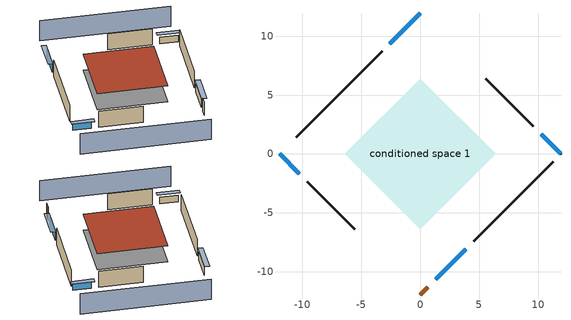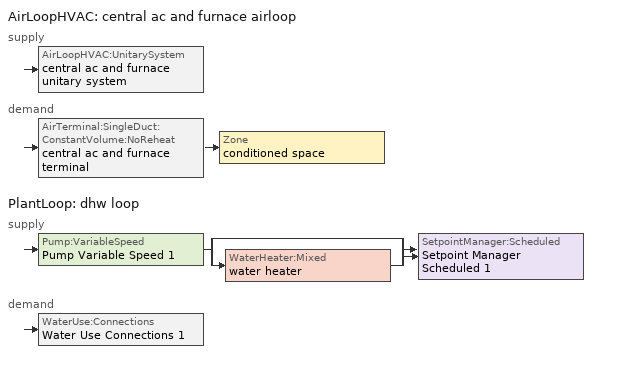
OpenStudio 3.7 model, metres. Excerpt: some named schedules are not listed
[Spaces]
conditioned space 1
 floor outside (Floor1 construction): -6.4,0 0,6.4 6.4,0 0,-6.4 z0.61
 wall outside (Wall1 construction): -3.23,8.72 -10.53,1.42 z0.61:3.05
 wall outside (Wall2 construction): 9.61,2.34 5.56,6.39 z0.61:3.05
 wall outside (Wall3 construction): 4.54,-7.41 11.29,-0.66 z0.61:3.05
 wall outside (Wall4 construction): -9.61,-2.34 -5.56,-6.39 z0.61:3.05
 wall outside (AdiabaticWallConstruction): 0,11.95 -2.58,9.37 / 1.3,-10.65 3.88,-8.07 z0.61:1.83; 11.95,0 10.27,1.68 / -11.95,0 -10.27,-1.68 z0.61:1.65
 wall outside (AdiabaticWallConstruction 1): 0,-11.95 0.65,-11.3 z0.61:2.64
 window (WindowConstruction): 0,11.95 -2.58,9.37 z0.61:1.83
 window (WindowConstruction 1): 11.95,0 10.27,1.68 z0.61:1.65
 window (WindowConstruction 2): 1.3,-10.65 3.88,-8.07 z0.61:1.83
 window (WindowConstruction 3): -11.95,0 -10.27,-1.68 z0.61:1.65
 door (Door): 0,-11.95 0.65,-11.3 z0.61:2.64
 roof outside (Roof1 construction): 0,6.4 -6.4,0 0,-6.4 6.4,0 z3.05
shading: -15.18,-3.23 -3.23,-15.18 / 15.18,3.23 3.23,15.18 z0:3.05; -2.79,9.16 0.22,12.16 -0.22,12.6 -3.22,9.59 z2.13; 10.05,1.9 12.16,-0.22 12.6,0.22 10.48,2.33 z1.95; 4.09,-7.86 1.09,-10.86 1.52,-11.29 4.53,-8.29 z2.13; -10.05,-1.9 -12.16,0.22 -12.6,-0.22 -10.48,-2.33 z1.95
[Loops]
AirLoopHVAC 'central ac and furnace airloop'
 supply: AirLoopHVAC:UnitarySystem 'central ac and furnace unitary system'
 demand: AirTerminal:SingleDuct:ConstantVolume:NoReheat 'central ac and furnace terminal' > Zone 'conditioned space'
PlantLoop 'dhw loop'
 supply: Pump:VariableSpeed 'Pump Variable Speed 1' > split
  | bypass
  | WaterHeater:Mixed 'water heater'
  join > SetpointManager:Scheduled 'Setpoint Manager Scheduled 1'
 demand: WaterUse:Connections 'Water Use Connections 1'
[Site]
Ely Arpt Yelland Fld_NV_USA: Latitude {deg}=39.3; Longitude {deg}=-114.85; Time Zone {hr}=-8; Elevation {m}=1909; Terrain=Suburbs
[Site:GroundTemperature:Shallow]
3.70292, 1.70496, 1.54496, 2.49309, 6.29932, 10.0878, 13.3722, 15.4528, 15.6296, 13.9374, 10.7367, 7.06443
[Site:WaterMainsTemperature]
Calculation Method=Schedule; Temperature Schedule=mains temperature schedule
[Building]
Building 1
[Material] Roughness=Rough
Name | Thickness {m} | Conductivity {W/m-K} | Density {kg/m3} | Specific Heat {J/kg-K} | Thermal Absorptance | Solar Absorptance | Visible Absorptance
slate or tile shingles | 0.01905 | 0.840978 | 1899.972 | 799.717 | 0.9 | 0.75 | 0.75
roof rigid ins | 0.103632 | 0.029427 | 32.04 | 1214.23 | 0.9 | 0.7 | 0.7
osb sheathing 0.75 in. | 0.01905 | 0.115458 | 512.64 | 1214.23 | 0.9 | 0.7 | 0.7
roof stud and cavity | 0.2032 | 0.0470591 | 78.34581 | 1123.46 | 0.9 | 0.7 | 0.7
gypsum board | 0.0127 | 0.160291 | 801 | 837.4 | 0.9 | 0.6 | 0.6
stucco | 0.0254 | 0.649125 | 1281.6 | 879.27 | 0.9 | 0.5 | 0.5
osb sheathing 0.5 in. | 0.0127 | 0.115458 | 512.64 | 1214.23 | 0.9 | 0.7 | 0.7
wall stud and cavity | 0.1397 | 0.556315 | 139.0536 | 1170.24 | 0.9 | 0.7 | 0.7
floor stud and cavity | 0.1397 | 0.501511 | 92.3553 | 1139.71 | 0.9 | 0.7 | 0.7
floor covering | 0.0127 | 0.0433444 | 54.468 | 1339.84 | 0.9 | 0.6 | 0.6
wood siding; wood siding 1 | 0.0254 | 0.102417 | 544.68 | 1172.36
wall rigid ins | 0.512978 | 0.029427 | 32.04 | 1214.23 | 0.9 | 0.7 | 0.7
wall stud and cavity 1 | 0.0889 | 0.380278 | 52.3479 | 1209.89 | 0.9 | 0.7 | 0.7
door material | 0.04445 | 0.0612267 | 512.64 | 1214.23 | 0.9 | 0.7 | 0.7
wall stud and cavity 2 | 0.0889 | 0.391764 | 83.0341 | 1211.67 | 0.9 | 0.7 | 0.7
furniture material conditioned space 1 | 0.1524 | 0.115458 | 640.8 | 1214.23 | 0.9 | 0.6 | 0.6
[Construction]
Roof1 construction: slate or tile shingles, roof rigid ins, osb sheathing 0.75 in., roof stud and cavity, gypsum board
Wall1 construction; Wall2 construction; Wall3 construction; Wall4 construction: stucco, osb sheathing 0.5 in., wall stud and cavity, gypsum board
Floor1 construction: floor stud and cavity, osb sheathing 0.75 in., floor covering
WindowConstruction; WindowConstruction 1; WindowConstruction 2; WindowConstruction 3: WindowMaterial
AdiabaticWallConstruction: wood siding, wall rigid ins, wall stud and cavity 1, gypsum board
Door: door material
AdiabaticWallConstruction 1: wood siding 1, wall rigid ins, wall stud and cavity 1, gypsum board
PartitionWallConstruction: gypsum board, wall stud and cavity 2, gypsum board
furniture construction conditioned space 1: furniture material conditioned space 1
[WindowMaterial:SimpleGlazingSystem]
WindowMaterial: U-Factor {W/m2-K}=6.58648; Solar Heat Gain Coefficient=0.76
[ThermalZone]
conditioned space: Multiplier=1; Volume {m3}=199.577; Thermostat=conditioned space temperature setpoint; Use Ideal Air Loads=No
[Sizing:Zone]
conditioned space: Zone Cooling Design Supply Air Temperature Input Method=SupplyAirTemperature; Zone Cooling Design Supply Air Temperature {C}=14; Zone Cooling Design Supply Air Temperature Difference {deltaC}=11.11; Zone Heating Design Supply Air Temperature Input Method=SupplyAirTemperature; Zone Heating Design Supply Air Temperature {C}=40; Zone Heating Design Supply Air Temperature Difference {deltaC}=11.11; Zone Cooling Design Supply Air Humidity Ratio {kg-H2O/kg-air}=0.0085; Zone Heating Design Supply Air Humidity Ratio {kg-H2O/kg-air}=0.008; Cooling Design Air Flow Method=DesignDay; Heating Design Air Flow Method=DesignDay; Account for Dedicated Outdoor Air System=No; Dedicated Outdoor Air System Control Strategy=NeutralSupplyAir; Dedicated Outdoor Air Low Setpoint Temperature for Design {C}=autosize; Dedicated Outdoor Air High Setpoint Temperature for Design {C}=autosize; Zone Load Sizing Method=Sensible Load Only No Latent Load; Zone Latent Cooling Design Supply Air Humidity Ratio Input Method=HumidityRatioDifference; Zone Cooling Design Supply Air Humidity Ratio Difference {kgWater/kgDryAir}=0.005; Zone Latent Heating Design Supply Air Humidity Ratio Input Method=HumidityRatioDifference; Zone Humidification Design Supply Air Humidity Ratio Difference {kgWater/kgDryAir}=0.005
[Zone equipment]
conditioned space: central ac and furnace terminal
[Space]
conditioned space 1: Thermal Zone=conditioned space; Building Unit=Building Unit 1; Volume {m3}=199.577
[ThermostatSetpoint:DualSetpoint]
conditioned space temperature setpoint: Heating Setpoint Temperature Schedule=heating setpoint; Cooling Setpoint Temperature Schedule=cooling setpoint
[SurfaceProperty:IncidentSolarMultiplier] Incident Solar Multiplier=1; Incident Solar Multiplier Schedule=trans schedule winter=0.85 summer=0.7
Window1; Window2; Window3; Window4
[InternalMass:Definition] Design Level Calculation Method=SurfaceArea
Name | Construction | Surface Area {m2}
partition wall mass | PartitionWallConstruction | 81.8476
furniture mass conditioned space 1 | furniture construction conditioned space 1 | 32.739
[InternalMass] Space or SpaceType=conditioned space 1; Multiplier=1
Name | Internal Mass Definition
partition wall mass | partition wall mass
furniture mass conditioned space 1 | furniture mass conditioned space 1
[External:File]
External File 1: File=in.schedules.csv
[People:Definition]
occupants: Number of People Calculation Method=People; Number of People {people}=3; Fraction Radiant=0.314171; Sensible Heat Fraction=0.56303; Carbon Dioxide Generation Rate {m3/s-W}=0; Enable ASHRAE 55 Comfort Warnings=No; Mean Radiant Temperature Calculation Type=ZoneAveraged
[People]
occupants: People Definition=occupants; Space or SpaceType=conditioned space 1; Number of People Schedule=occupants; Activity Level Schedule=occupants activity schedule; Multiplier=1
[Coil:Cooling:DX:SingleSpeed]
central ac and furnace clg coil: Availability Schedule=Always On Discrete; Rated Total Cooling Capacity {W}=5355.62; Rated Sensible Heat Ratio=0.730032; Rated COP {W/W}=3.7702; Rated Air Flow Rate {m3/s}=0.27559; Rated Evaporator Fan Power Per Volume Flow Rate 2017 {W/(m3/s)}=773.3; Rated Evaporator Fan Power Per Volume Flow Rate 2023 {W/(m3/s)}=934.4; Total Cooling Capacity Function of Temperature Curve=Cool-CAP-fT1; Total Cooling Capacity Function of Flow Fraction Curve=Cool-CAP-fFF1; Energy Input Ratio Function of Temperature Curve=Cool-EIR-fT1; Energy Input Ratio Function of Flow Fraction Curve=Cool-EIR-fFF1; Part Load Fraction Correlation Curve=Cool-PLF-fPLR1; Minimum Outdoor Dry-Bulb Temperature for Compressor Operation {C}=-25; Nominal Time for Condensate Removal to Begin {s}=1000; Ratio of Initial Moisture Evaporation Rate and Steady State Latent Capacity=1.5; Maximum Cycling Rate {cycles/hr}=3; Latent Capacity Time Constant {s}=45; Condenser Type=AirCooled; Evaporative Condenser Effectiveness=0.9; Evaporative Condenser Air Flow Rate {m3/s}=autosize; Evaporative Condenser Pump Rated Power Consumption {W}=autosize; Crankcase Heater Capacity {W}=50; Maximum Outdoor Dry-Bulb Temperature for Crankcase Heater Operation {C}=10; Basin Heater Capacity {W/K}=0; Basin Heater Setpoint Temperature {C}=2
[Coil:Heating:Electric]
central ac and furnace htg coil: Availability Schedule=Always On Discrete; Efficiency=1; Nominal Capacity {W}=13531.1
[Fan:SystemModel]
central ac and furnace supply fan: Availability Schedule=Always On Discrete; Design Maximum Air Flow Rate {m3/s}=0.500264; Speed Control Method=Discrete; Electric Power Minimum Flow Rate Fraction=0.2; Design Pressure Rise {Pa}=595.935; Motor Efficiency=1; Motor In Air Stream Fraction=1; Design Electric Power Consumption {W}=autosize; Design Power Sizing Method=TotalEfficiencyAndPressure; Electric Power Per Unit Flow Rate {W/(m3/s)}=840; Electric Power Per Unit Flow Rate Per Unit Pressure {W-s/m3-Pa}=1.66667; Fan Total Efficiency=0.75; Motor Loss Radiative Fraction=0; Speed Flow Fraction 1=0.69717; Speed Electric Power Fraction 1=0.33886; Speed Flow Fraction 2=1; Speed Electric Power Fraction 2=1
[EnergyManagementSystem:Sensor]
Name | Output Variable or Output Meter Index Key | Output Variable or Output Meter
central_ac_and_furnace_supply_fan_s; central_ac_and_furnace_supply_fan_s_1 | central ac and furnace supply fan | Fan Electricity Energy
central_ac_and_furnace_clg_coil_s | central ac and furnace clg coil | Cooling Coil Total Cooling Energy
central_ac_and_furnace_htg_coil_s | central ac and furnace htg coil | Heating Coil Heating Energy
water_heater_energy | water heater | Water Heater NaturalGas Rate
water_heater_on_cycle_parasitic | water heater | Water Heater On Cycle Parasitic Electricity Rate
water_heater_off_cycle_parasitic | water heater | Water Heater Off Cycle Parasitic Electricity Rate
cool_season | cooling season schedule | Schedule Value
out_pb_s |  | Site Outdoor Air Barometric Pressure
out_wt_s |  | Site Outdoor Air Humidity Ratio
win_s | conditioned space | Zone Air Humidity Ratio
site_vw_s |  | Site Wind Speed
tin_s | conditioned space | Zone Mean Air Temperature
tout_s | conditioned space | Zone Outdoor Air Drybulb Temperature
central_ac_and_furnace_airloop_Fan_RTF_s | central ac and furnace supply fan | Fan Runtime Fraction Speed 1
central_ac_and_furnace_airloop_Fan_RTF_s_1 | central ac and furnace supply fan | Fan Runtime Fraction Speed 2
natural_vent_s | natural vent schedule | Schedule Value
htg_sp_s | heating setpoint | Schedule Value
clg_sp_s | cooling setpoint | Schedule Value
mech_vent_range_fan_0_sch_s | mech vent range fan 0 schedule | Schedule Value
mech_vent_bath_fan_0_sch_s | mech vent bath fan 0 schedule | Schedule Value
clothes_dryer_exhaust_0_sch_s | clothes_dryer | Schedule Value
zone_htg_unmet_s | conditioned space | Zone Heating Setpoint Not Met Time
zone_clg_unmet_s | conditioned space | Zone Cooling Setpoint Not Met Time
htg_load_cond |  | Heating:EnergyTransfer:Zone:CONDITIONED SPACE
clg_load_cond |  | Cooling:EnergyTransfer:Zone:CONDITIONED SPACE
[EnergyManagementSystem:Program]
central_ac_and_furnace_supply_fan_disaggregate_program: Set central_ac_and_furnace_supply_fan_clg = 0; If central_ac_and_furnace_clg_coil_s > 0; Set central_ac_and_furnace_supply_fan_clg = central_ac_and_furnace_supply_fan_s; EndIf
central_ac_and_furnace_supply_fan_disaggregate_program_1: Set central_ac_and_furnace_supply_fan_primary_htg = 0; If central_ac_and_furnace_htg_coil_s > 0; Set central_ac_and_furnace_supply_fan_primary_htg = central_ac_and_furnace_supply_fan_s_1; EndIf
water_heater_EC_adj: Set dhw_e_cons = water_heater_energy + water_heater_on_cycle_parasitic + water_heater_off_cycle_parasitic; Set water_heater_ec_adj_act = 0.0 * dhw_e_cons / 1
natural_vent_program: Set Tin = tin_s; Set Tout = tout_s; Set Wout = out_wt_s; Set Pbar = out_pb_s; Set Phiout = (@RhFnTdbWPb Tout Wout Pbar); Set MaxHR = 0.0115; Set MaxRH = 0.7; Set Tnvsp = (htg_sp_s + clg_sp_s) / 2; Set NVavail = natural_vent_s; Set ClgSsnAvail = cool_season; Set natural_vent_flow_act = 0; Set whole_house_fan_flow_act = 0; Set whole_house_fan_act = 0; If ((Wout < MaxHR) && (Phiout < MaxRH) && (Tin > Tout) && (Tin > Tnvsp) && (ClgSsnAvail > 0)); Set WHF_Flow = 0; Set Adj = (Tin-Tnvsp)/(Tin-Tout); Set Adj = (@Min Adj 1); Set Adj = (@Max Adj 0); If (WHF_Flow > 0); Set whole_house_fan_flow_act = WHF_Flow*Adj; Set WHF_W = 0; Set whole_house_fan_act = WHF_W*Adj; ElseIf (NVavail > 0); Set NVArea = 5549.767481088001; Set Cs = 8.968567957270247e-05; Set Cw = 6.158219665777789e-05; Set Tdiff = Tin-Tout; Set dT = (@Abs Tdiff); Set Vwind = site_vw_s; Set SGNV = NVArea*Adj*((((Cs*dT)+(Cw*(Vwind^2)))^0.5)/1000); Set MaxNV = 1.1087618598912004; Set natural_vent_flow_act = (@Min SGNV MaxNV); EndIf; EndIf
infil_program: Set p_m = 0.14; Set p_s = 0.22; Set s_m = 270; Set s_s = 370; Set z_m = 9.99744; Set z_s = 2.4384; Set f_t = (((s_m/z_m)^p_m)*((z_s/s_s)^p_s)); Set Tdiff = tin_s-tout_s; Set dT = @Abs Tdiff; Set c = 0.0479; Set Cs = 0.0497; Set Cw = 0.1426; Set n = 0.65; Set sft = (f_t*0.5); Set temp1 = ((c*Cw)*((sft*site_vw_s)^(2*n)))^2; Set Qinf = (((c*Cs*(dT^n))^2)+temp1)^0.5; Set Qinf = (@Max Qinf 0); Set mech_vent_house_fan_sensible_load_equip_act = 0.0; Set mech_vent_house_fan_latent_load_equip_act = 0.0; Set OASupInPb = out_pb_s; Set OASupInTemp = tout_s; Set OASupInW = out_wt_s; Set OASupRho = (@RhoAirFnPbTdbW OASupInPb OASupInTemp OASupInW); Set OASupCp = (@CpAirFnW OASupInW); Set OASupInEnth = (@HFnTdbW OASupInTemp OASupInW); Set ZoneTemp = tin_s; Set ZoneW = win_s; Set ZoneCp = (@CpAirFnW ZoneW); Set ZoneAirEnth = (@HFnTdbW ZoneTemp ZoneW); Set mech_vent_house_fan_cfis_act = 0.0; Set QWHV_cfis_sup = 0.0; Set QWHV_cfis_suppl_sup = 0.0; Set QWHV_cfis_suppl_exh = 0.0; Set Qrange = 0; Set Qrange = Qrange + 0.04719 * mech_vent_range_fan_0_sch_s; Set Qbath = 0; Set Qbath = Qbath + 0.04719 * mech_vent_bath_fan_0_sch_s; Set Qdryer = 0; Set Qdryer = Qdryer + 0.08162 * clothes_dryer_exhaust_0_sch_s; Set QWHV_sup = 0.0; Set QWHV_exh = 0.0; Set Qexhaust = Qrange + Qbath + Qdryer + QWHV_exh + QWHV_cfis_suppl_exh; Set Qsupply = QWHV_sup + QWHV_cfis_sup + QWHV_cfis_suppl_sup; Set Qfan = (@Max Qexhaust Qsupply); If Qfan > 0; Set Qavg = ((Qexhaust + Qsupply) / 2.0); If ((@Abs (Qexhaust - Qavg)) / Qavg) <= 0.1; Set phi = 1; Else; Set phi = (Qinf / (Qinf + Qfan)); EndIf; Set Qinf_adj = phi * Qinf; Else; Set Qinf_adj = Qinf; EndIf; Set infil_flow_act = Qinf_adj; Set Qload = Qfan; Set Effectiveness_Sens = 0.0; Set Effectiveness_Lat = 0.0; Set Fan_MFR = Qload * OASupRho; Set ZoneInEnth = OASupInEnth; Set ZoneInTemp = OASupInTemp; Set FanTotalToCond = Fan_MFR * (ZoneInEnth - ZoneAirEnth); Set FanSensToCond = Fan_MFR * ZoneCp * (ZoneInTemp - ZoneTemp); Set FanLatToCond = FanTotalToCond - FanSensToCond; Set mech_vent_house_fan_sensible_load_equip_act = mech_vent_house_fan_sensible_load_equip_act + FanSensToCond; Set mech_vent_house_fan_latent_load_equip_act = mech_vent_house_fan_latent_load_equip_act + FanLatToCond
unmet_hours_program: Set htg_unmet_hours = 0; Set clg_unmet_hours = 0; If ((DayOfYear >= 1) && (DayOfYear <= 365)); If zone_htg_unmet_s > htg_unmet_hours; Set htg_unmet_hours = zone_htg_unmet_s; EndIf; EndIf; If ((DayOfYear >= 1) && (DayOfYear <= 365)); If zone_clg_unmet_s > clg_unmet_hours; Set clg_unmet_hours = zone_clg_unmet_s; EndIf; EndIf
total_loads_program: Set loads_htg_tot = 0; Set loads_clg_tot = 0; If htg_load_cond > 0; Set loads_htg_tot = loads_htg_tot + (htg_load_cond - clg_load_cond) * 1.0; EndIf; If clg_load_cond > 0; Set loads_clg_tot = loads_clg_tot + (clg_load_cond - htg_load_cond) * 1.0; EndIf
[EnergyManagementSystem:ProgramCallingManager]
central ac and furnace supply fan disaggregate program calling manager: EndOfSystemTimestepBeforeHVACReporting; central_ac_and_furnace_supply_fan_disaggregate_program
central ac and furnace supply fan disaggregate program calling manager 1: EndOfSystemTimestepBeforeHVACReporting; central_ac_and_furnace_supply_fan_disaggregate_program_1
water heater EC_adj ProgramManager: EndOfSystemTimestepBeforeHVACReporting; water_heater_EC_adj
natural_vent_program calling manager: BeginZoneTimestepAfterInitHeatBalance; natural_vent_program
infil_program calling manager: BeginZoneTimestepAfterInitHeatBalance; infil_program
unmet_hours_program calling manager: EndOfZoneTimestepBeforeZoneReporting; unmet_hours_program
total_loads_program calling manager: EndOfZoneTimestepAfterZoneReporting; total_loads_program
[EnergyManagementSystem:OutputVariable]
Name | EMS Variable | Type of Data in Variable | Update Frequency | EMS Program or Subroutine | Units
central ac and furnace supply fan disaggregate clg | central_ac_and_furnace_supply_fan_clg | Summed | SystemTimestep | central_ac_and_furnace_supply_fan_disaggregate_program | J
central ac and furnace supply fan disaggregate htg primary | central_ac_and_furnace_supply_fan_primary_htg | Summed | SystemTimestep | central_ac_and_furnace_supply_fan_disaggregate_program_1 | J
natural_vent_flow_act_timeseries_outvar | natural_vent_flow_act | Averaged | ZoneTimestep | natural_vent_program | m^/s
whole_house_fan_flow_act_timeseries_outvar | whole_house_fan_flow_act | Averaged | ZoneTimestep | natural_vent_program | m^/s
Qfan_timeseries_outvar | Qfan | Averaged | ZoneTimestep | infil_program | m^/s
infil_flow_act_timeseries_outvar | infil_flow_act | Averaged | ZoneTimestep | infil_program | m^/s
[AirLoopHVAC:UnitarySystem]
central ac and furnace unitary system: Control Type=Load; Controlling Zone or Thermostat Location=conditioned space; Dehumidification Control Type=None; Availability Schedule=Always On Discrete; Supply Fan=central ac and furnace supply fan; Fan Placement=BlowThrough; Supply Air Fan Operating Mode Schedule=central ac and furnace auto fan schedule; Heating Coil=central ac and furnace htg coil; DX Heating Coil Sizing Ratio=1; Cooling Coil=central ac and furnace clg coil; Use DOAS DX Cooling Coil=No; DOAS DX Cooling Coil Leaving Minimum Air Temperature {C}=2; Latent Load Control=SensibleOnlyLoadControl; Supply Air Flow Rate Method During Cooling Operation=SupplyAirFlowRate; Supply Air Flow Rate During Cooling Operation {m3/s}=0.348769; Supply Air Flow Rate Method During Heating Operation=SupplyAirFlowRate; Supply Air Flow Rate During Heating Operation {m3/s}=0.500264; Supply Air Flow Rate Method When No Cooling or Heating is Required=SupplyAirFlowRate; Supply Air Flow Rate When No Cooling or Heating is Required {m3/s}=0; Maximum Supply Air Temperature {C}=48.8889; Maximum Outdoor Dry-Bulb Temperature for Supplemental Heater Operation {C}=21; Ancilliary On-Cycle Electric Power {W}=0; Ancilliary Off-Cycle Electric Power {W}=0
[AirLoopHVAC]
central ac and furnace airloop: Availability Schedule=Always On Discrete; Design Supply Air Flow Rate {m3/s}=0.500264; Design Return Air Flow Fraction of Supply Air Flow=1
[Sizing:System]
central ac and furnace airloop: Central Heating Maximum System Air Flow Ratio=0.3; Preheat Design Temperature {C}=7; Preheat Design Humidity Ratio {kg-H2O/kg-Air}=0.008; Precool Design Temperature {C}=12.8; Precool Design Humidity Ratio {kg-H2O/kg-Air}=0.008; Central Cooling Design Supply Air Temperature {C}=12.8; Central Heating Design Supply Air Temperature {C}=16.7; 100% Outdoor Air in Cooling=Yes; 100% Outdoor Air in Heating=Yes; Central Cooling Design Supply Air Humidity Ratio {kg-H2O/kg-Air}=0.0085; Zone Maximum Outdoor Air Fraction=1; Cooling Supply Air Flow Rate Per Floor Area {m3/s-m2}=0.00996765; Cooling Fraction of Autosized Cooling Supply Air Flow Rate=1; Cooling Supply Air Flow Rate Per Unit Cooling Capacity {m3/s-W}=3.94755e-05; Heating Supply Air Flow Rate Per Floor Area {m3/s-m2}=0.00996765; Heating Fraction of Autosized Heating Supply Air Flow Rate=1; Heating Fraction of Autosized Cooling Supply Air Flow Rate=1; Heating Supply Air Flow Rate Per Unit Heating Capacity {m3/s-W}=3.15882e-05; Cooling Design Capacity Method=CoolingDesignCapacity; Cooling Design Capacity {W}=autosize; Cooling Design Capacity Per Floor Area {W/m2}=234.7; Fraction of Autosized Cooling Design Capacity=1; Heating Design Capacity Method=HeatingDesignCapacity; Heating Design Capacity {W}=autosize; Heating Design Capacity Per Floor Area {W/m2}=157; Fraction of Autosized Heating Design Capacity=1; Central Cooling Capacity Control Method=OnOff; Occupant Diversity=autosize
[AirTerminal:SingleDuct:ConstantVolume:NoReheat]
central ac and furnace terminal: Availability Schedule=Always On Discrete; Maximum Air Flow Rate {m3/s}=0.500264
[ElectricEquipment:Definition] Design Level Calculation Method=EquipmentLevel
Name | Design Level {W} | Fraction Latent | Fraction Radiant | Fraction Lost
ceiling fan | 12.5353 | 0 | 0.558 | 0
clothes washer | 617.655 | 0.03 | 0.162 | 0.7
clothes dryer | 2485.11 | 0.015 | 0.081 | 0.85
dishwasher | 568.012 | 0.3 | 0.18 | 0.4
fridge | 60.3122 | 0 | 0.6 | 0
fridge 2 | 64.939 | 0 | 0.6 | 0
freezer | 47.9573 | 0 | 0.6 | 0
cooking range | 411.111 | 0.08 | 0.432 | 0.2
misc plug loads | 1555.15 | 0.021 | 0.558 | 0.049
whole house fan; mech vent house fan | 0 | 0 | 0 | 1
mech vent house fan cfis | 0 | 0 | 0 | 0
mech vent range fan 0; mech vent bath fan 0 | 30 | 0 | 0 | 1
[ElectricEquipment] Space or SpaceType=conditioned space 1
Name | Electric Equipment Definition | Schedule
ceiling fan | ceiling fan | ceiling_fan
clothes washer | clothes washer | clothes_washer
clothes dryer | clothes dryer | clothes_dryer
dishwasher | dishwasher | dishwasher
fridge | fridge | fridge schedule
fridge 1 | fridge 2 | fridge schedule 1
freezer | freezer | freezer schedule
cooking range | cooking range | cooking_range
misc plug loads | misc plug loads | plug_loads_other
whole house fan | whole house fan | Always On Discrete
mech vent house fan | mech vent house fan | mech vent house fan schedule
mech vent house fan cfis | mech vent house fan cfis | mech vent house fan cfis schedule
mech vent range fan 0 | mech vent range fan 0 | mech vent range fan 0 schedule
mech vent bath fan 0 | mech vent bath fan 0 | mech vent bath fan 0 schedule
[PlantLoop]
dhw loop: Glycol Concentration=0; Maximum Loop Flow Rate {m3/s}=0.01; Plant Loop Volume {m3}=0.003; Load Distribution Scheme=Optimal
[Sizing:Plant]
dhw loop: Loop Type=Heating; Design Loop Exit Temperature {C}=52.6667; Loop Design Temperature Difference {deltaC}=5.55556; Sizing Option=NonCoincident; Zone Timesteps in Averaging Window=1; Coincident Sizing Factor Mode=None
[Pump:VariableSpeed]
Pump Variable Speed 1: Rated Flow Rate {m3/s}=0.01; Rated Pump Head {Pa}=1; Rated Power Consumption {W}=0; Motor Efficiency=1; Fraction of Motor Inefficiencies to Fluid Stream=0; Coefficient 1 of the Part Load Performance Curve=0; Coefficient 2 of the Part Load Performance Curve=1; Coefficient 3 of the Part Load Performance Curve=0; Coefficient 4 of the Part Load Performance Curve=0; Pump Control Type=Intermittent; Skin Loss Radiative Fraction=0.5; Design Power Sizing Method=PowerPerFlowPerPressure; Design Electric Power per Unit Flow Rate {W/(m3/s)}=348701.1; Design Shaft Power per Unit Flow Rate per Unit Head {W-s/m3-Pa}=1.28205; Design Minimum Flow Rate Fraction=0
[SetpointManager:Scheduled]
Setpoint Manager Scheduled 1: Control Variable=Temperature; Schedule=dhw temp
[WaterHeater:Mixed]
water heater: Tank Volume {m3}=0.143846; Setpoint Temperature Schedule=water heater setpoint; Deadband Temperature Difference {deltaC}=2; Maximum Temperature Limit {C}=99; Heater Control Type=Cycle; Heater Maximum Capacity {W}=10550.6; Heater Minimum Capacity {W}=0; Heater Fuel Type=NaturalGas; Heater Thermal Efficiency=0.788405; Off Cycle Parasitic Fuel Consumption Rate {W}=0; Off Cycle Parasitic Fuel Type=Electricity; Off Cycle Parasitic Heat Fraction to Tank=0; On Cycle Parasitic Fuel Consumption Rate {W}=0; On Cycle Parasitic Fuel Type=Electricity; On Cycle Parasitic Heat Fraction to Tank=0; Ambient Temperature Indicator=ThermalZone; Ambient Temperature Thermal Zone=conditioned space; Off Cycle Loss Coefficient to Ambient Temperature {W/K}=2.36462; Off Cycle Loss Fraction to Thermal Zone=0.91; On Cycle Loss Coefficient to Ambient Temperature {W/K}=2.36462; On Cycle Loss Fraction to Thermal Zone=1; Use Side Effectiveness=1; Source Side Effectiveness=1; Use Side Design Flow Rate {m3/s}=autosize; Source Side Design Flow Rate {m3/s}=autosize; Indirect Water Heating Recovery Time {hr}=1.5; Source Side Flow Control Mode=IndirectHeatPrimarySetpoint
[WaterHeater:Sizing]
water heater: Design Mode=PeakDraw; Time Storage Can Meet Peak Draw {hr}=0.538503; Time for Tank Recovery {hr}=0; Nominal Tank Volume for Autosizing Plant Connections {m3}=1
[OtherEquipment:Definition] Design Level Calculation Method=EquipmentLevel
Name | Design Level {W} | Fraction Latent | Fraction Radiant | Fraction Lost
water heater energy adjustment1 | 0.01 | 0 | 0 | 1
water sensible | -1520.42 | 0 | 0.6 | 0
water latent | 1542.73 | 1 | 0 | 0
mech vent house fan sensible load equip | 0 | 0 | 0 | 0
mech vent house fan latent load equip | 0 | 1 | 0 | 0
[OtherEquipment] Space or SpaceType=conditioned space 1
Name | Other Equipment Definition | Schedule | Fuel Type
water heater energy adjustment1 | water heater energy adjustment1 | Always On Discrete | NaturalGas
water sensible | water sensible | hot_water_fixtures | None
water latent | water latent | hot_water_fixtures | None
mech vent house fan sensible load equip | mech vent house fan sensible load equip | Always On Discrete | None
mech vent house fan latent load equip | mech vent house fan latent load equip | Always On Discrete | None
[EnergyManagementSystem:Actuator]
Name | Actuated Component | Actuated Component Type | Actuated Component Control Type | Zone or Space
water_heater_ec_adj_act | water heater energy adjustment1 | OtherEquipment | Power Level | conditioned space 1
natural_vent_flow_act | natural vent flow | Zone Infiltration | Air Exchange Flow Rate
whole_house_fan_flow_act | whole house fan flow | Zone Infiltration | Air Exchange Flow Rate
whole_house_fan_act | whole house fan | ElectricEquipment | Electricity Rate | conditioned space 1
mech_vent_house_fan_cfis_act | mech vent house fan cfis | ElectricEquipment | Electricity Rate | conditioned space 1
infil_flow_act | infil flow | Zone Infiltration | Air Exchange Flow Rate
mech_vent_house_fan_sensible_load_equip_act | mech vent house fan sensible load equip | OtherEquipment | Power Level | conditioned space 1
mech_vent_house_fan_latent_load_equip_act | mech vent house fan latent load equip | OtherEquipment | Power Level | conditioned space 1
[WaterUse:Connections]
Water Use Connections 1: Drain Water Heat Exchanger Type=None; Drain Water Heat Exchanger Destination=Plant; Water Use Equipment Name 1=dhw fixtures; Water Use Equipment Name 2=dhw distribution waste; Water Use Equipment Name 3=clothes washer; Water Use Equipment Name 4=dishwasher
[WaterUse:Equipment:Definition]
Name | Peak Flow Rate {m3/s} | Target Temperature Schedule
dhw fixtures | 0.000102255 | mixed water temperature schedule
dhw distribution waste | 3.43535e-05 | mixed water temperature schedule
clothes washer | 2.51016e-06
dishwasher | 6.15363e-06
[WaterUse:Equipment]
Name | Water Use Equipment Definition | Flow Rate Fraction Schedule
dhw fixtures | dhw fixtures | hot_water_fixtures
dhw distribution waste | dhw distribution waste | hot_water_fixtures
clothes washer | clothes washer | hot_water_clothes_washer
dishwasher | dishwasher | hot_water_dishwasher
[Lights:Definition]
interior lighting: Design Level Calculation Method=LightingLevel; Lighting Level {W}=180.168; Fraction Radiant=0.6; Fraction Visible=0.2; Return Air Fraction=0
[Lights]
interior lighting: Lights Definition=interior lighting; Space or SpaceType=conditioned space 1; Schedule=lighting_interior; Fraction Replaceable=1
[Exterior:Lights:Definition]
exterior lighting: Design Level {W}=13.0211
[Exterior:Lights]
exterior lighting: Exterior Lights Definition=exterior lighting; Schedule=exterior lighting schedule
[EnergyManagementSystem:InternalVariable]
central_ac_and_furnace_airloop_max_sup_fan_mfr: Internal Data Index Key=central ac and furnace supply fan; Internal Data Type=Fan Maximum Mass Flow Rate
[SpaceInfiltration:DesignFlowRate] Space or SpaceType=conditioned space 1; Schedule=Always On Discrete; Design Flow Rate Calculation Method=Flow/Space; Design Flow Rate {m3/s}=0
natural vent flow; whole house fan flow; infil flow
[BuildingUnit]
Building Unit 1
[Schedule:Ruleset]
Name | Default Day Schedule
heating setpoint | heating setpoint default day
cooling setpoint | cooling setpoint default day
trans schedule winter=0.85 summer=0.7 | trans schedule winter=0.85 summer=0.7 default day
fridge schedule | fridge schedule default day
fridge schedule 1 | fridge schedule default day 1
freezer schedule | freezer schedule default day
exterior lighting schedule | exterior lighting schedule default day
cooling season schedule | cooling season schedule default day
natural vent schedule | natural vent schedule default day
mech vent range fan 0 schedule | mech vent range fan 0 schedule default day
mech vent bath fan 0 schedule | mech vent bath fan 0 schedule default day
[Schedule:Day]
heating setpoint default day; cooling setpoint default day; trans schedule winter=0.85 summer=0.7 default day; fridge schedule default day; fridge schedule default day 1; freezer schedule default day; exterior lighting schedule default day; cooling season schedule default day; natural vent schedule default day; mech vent range fan 0 schedule default day; mech vent bath fan 0 schedule default day: 24, 0, 0
trans schedule winter=0.85 summer=0.7 allday1; trans schedule winter=0.85 summer=0.7 allday274: 24, 0, 0.85
trans schedule winter=0.85 summer=0.7 allday121: 24, 0, 0.7
fridge schedule allday1; fridge schedule allday12; fridge schedule allday1 1; fridge schedule allday12 1; freezer schedule allday1; freezer schedule allday12: 1, 0, 0.610949, 2, 0, 0.595675, 3, 0, 0.580401, 4, 0, 0.565128, 6, 0, 0.549854, 7, 0, 0.580401, 8, 0, 0.610949, 10, 0, 0.626223, 12, 0, 0.610949, 15, 0, 0.641496, 16, 0, 0.626223, 17, 0, 0.672044, 18, 0, 0.733139, 19, 0, 0.763686, 20, 0, 0.733139, 21, 0, 0.717865, 22, 0, 0.702591, 23, 0, 0.672044, 24, 0, 0.626223
fridge schedule allday2; fridge schedule allday2 1; freezer schedule allday2: 1, 0, 0.609489, 2, 0, 0.594252, 3, 0, 0.579015, 4, 0, 0.563777, 6, 0, 0.54854, 7, 0, 0.579015, 8, 0, 0.609489, 10, 0, 0.624726, 12, 0, 0.609489, 15, 0, 0.639964, 16, 0, 0.624726, 17, 0, 0.670438, 18, 0, 0.731387, 19, 0, 0.761861, 20, 0, 0.731387, 21, 0, 0.71615, 22, 0, 0.700912, 23, 0, 0.670438, 24, 0, 0.624726
fridge schedule allday3; fridge schedule allday3 1; freezer schedule allday3: 1, 0, 0.791241, 2, 0, 0.77146, 3, 0, 0.751679, 4, 0, 0.731898, 6, 0, 0.712117, 7, 0, 0.751679, 8, 0, 0.791241, 10, 0, 0.811022, 12, 0, 0.791241, 15, 0, 0.830803, 16, 0, 0.811022, 17, 0, 0.870365, 18, 0, 0.949489, 19, 0, 0.989051, 20, 0, 0.949489, 21, 0, 0.929708, 22, 0, 0.909927, 23, 0, 0.870365, 24, 0, 0.811022
fridge schedule allday6; fridge schedule allday6 1; freezer schedule allday6: 1, 0, 0.8, 2, 0, 0.78, 3, 0, 0.76, 4, 0, 0.74, 6, 0, 0.72, 7, 0, 0.76, 8, 0, 0.8, 10, 0, 0.82, 12, 0, 0.8, 15, 0, 0.84, 16, 0, 0.82, 17, 0, 0.88, 18, 0, 0.96, 19, 0, 1, 20, 0, 0.96, 21, 0, 0.94, 22, 0, 0.92, 23, 0, 0.88, 24, 0, 0.82
fridge schedule allday10; fridge schedule allday10 1; freezer schedule allday10: 1, 0, 0.679562, 2, 0, 0.662573, 3, 0, 0.645584, 4, 0, 0.628595, 6, 0, 0.611606, 7, 0, 0.645584, 8, 0, 0.679562, 10, 0, 0.696551, 12, 0, 0.679562, 15, 0, 0.71354, 16, 0, 0.696551, 17, 0, 0.747518, 18, 0, 0.815474, 19, 0, 0.849453, 20, 0, 0.815474, 21, 0, 0.798485, 22, 0, 0.781496, 23, 0, 0.747518, 24, 0, 0.696551
fridge schedule allday11; fridge schedule allday11 1; freezer schedule allday11: 1, 0, 0.675182, 2, 0, 0.658303, 3, 0, 0.641423, 4, 0, 0.624544, 6, 0, 0.607664, 7, 0, 0.641423, 8, 0, 0.675182, 10, 0, 0.692062, 12, 0, 0.675182, 15, 0, 0.708942, 16, 0, 0.692062, 17, 0, 0.742701, 18, 0, 0.810219, 19, 0, 0.843978, 20, 0, 0.810219, 21, 0, 0.793339, 22, 0, 0.77646, 23, 0, 0.742701, 24, 0, 0.692062
exterior lighting schedule weekday1: 5, 0, 0.434959, 6, 0, 0.349858, 7, 0, 0.330947, 8, 0, 0.321491, 9, 0, 0.312035, 10, 0, 0.264757, 11, 0, 0.208024, 12, 0, 0.141834, 13, 0, 0.113467, 15, 0, 0.104012, 16, 0, 0.113467, 17, 0, 0.179657, 18, 0, 0.349858, 19, 0, 0.463325, 20, 0, 0.614615, 21, 0, 0.860461, 22, 0, 0.99284, 23, 0, 0.860461, 24, 0, 0.595704
exterior lighting schedule weekend1: 2, 0, 0.434959, 4, 0, 0.425503, 5, 0, 0.434959, 6, 0, 0.425503, 7, 0, 0.416047, 8, 0, 0.38768, 9, 0, 0.340402, 10, 0, 0.283669, 11, 0, 0.226935, 12, 0, 0.15129, 13, 0, 0.113467, 15, 0, 0.104012, 16, 0, 0.113467, 17, 0, 0.179657, 18, 0, 0.359314, 19, 0, 0.45387, 20, 0, 0.567337, 21, 0, 0.784816, 22, 0, 0.926651, 23, 0, 0.803728, 24, 0, 0.557882
exterior lighting schedule weekday2: 5, 0, 0.438095, 6, 0, 0.352381, 7, 0, 0.333333, 8, 0, 0.32381, 9, 0, 0.314286, 10, 0, 0.266667, 11, 0, 0.209524, 12, 0, 0.142857, 13, 0, 0.114286, 15, 0, 0.104762, 16, 0, 0.114286, 17, 0, 0.180952, 18, 0, 0.352381, 19, 0, 0.466667, 20, 0, 0.619048, 21, 0, 0.866667, 22, 0, 1, 23, 0, 0.866667, 24, 0, 0.6
exterior lighting schedule weekend2: 2, 0, 0.438095, 4, 0, 0.428571, 5, 0, 0.438095, 6, 0, 0.428571, 7, 0, 0.419048, 8, 0, 0.390476, 9, 0, 0.342857, 10, 0, 0.285714, 11, 0, 0.228571, 12, 0, 0.152381, 13, 0, 0.114286, 15, 0, 0.104762, 16, 0, 0.114286, 17, 0, 0.180952, 18, 0, 0.361905, 19, 0, 0.457143, 20, 0, 0.571429, 21, 0, 0.790476, 22, 0, 0.933333, 23, 0, 0.809524, 24, 0, 0.561905
exterior lighting schedule weekday3; exterior lighting schedule weekday5: 5, 0, 0.346085, 6, 0, 0.278373, 7, 0, 0.263325, 8, 0, 0.255802, 9, 0, 0.248278, 10, 0, 0.21066, 11, 0, 0.165519, 12, 0, 0.112854, 13, 0, 0.090283, 15, 0, 0.0827594, 16, 0, 0.090283, 17, 0, 0.142948, 18, 0, 0.278373, 19, 0, 0.368656, 20, 0, 0.489033, 21, 0, 0.684646, 22, 0, 0.789976, 23, 0, 0.684646, 24, 0, 0.473986
exterior lighting schedule weekend3; exterior lighting schedule weekend5: 2, 0, 0.346085, 4, 0, 0.338561, 5, 0, 0.346085, 6, 0, 0.338561, 7, 0, 0.331038, 8, 0, 0.308467, 9, 0, 0.270849, 10, 0, 0.225707, 11, 0, 0.180566, 12, 0, 0.120377, 13, 0, 0.090283, 15, 0, 0.0827594, 16, 0, 0.090283, 17, 0, 0.142948, 18, 0, 0.285896, 19, 0, 0.361132, 20, 0, 0.451415, 21, 0, 0.624457, 22, 0, 0.737311, 23, 0, 0.639504, 24, 0, 0.443891
exterior lighting schedule weekday4: 5, 0, 0.344691, 6, 0, 0.277251, 7, 0, 0.262265, 8, 0, 0.254771, 9, 0, 0.247278, 10, 0, 0.209812, 11, 0, 0.164852, 12, 0, 0.112399, 13, 0, 0.0899193, 15, 0, 0.082426, 16, 0, 0.0899193, 17, 0, 0.142372, 18, 0, 0.277251, 19, 0, 0.367171, 20, 0, 0.487063, 21, 0, 0.681888, 22, 0, 0.786794, 23, 0, 0.681888, 24, 0, 0.472076
exterior lighting schedule weekend4: 2, 0, 0.344691, 4, 0, 0.337197, 5, 0, 0.344691, 6, 0, 0.337197, 7, 0, 0.329704, 8, 0, 0.307224, 9, 0, 0.269758, 10, 0, 0.224798, 11, 0, 0.179839, 12, 0, 0.119892, 13, 0, 0.0899193, 15, 0, 0.082426, 16, 0, 0.0899193, 17, 0, 0.142372, 18, 0, 0.284744, 19, 0, 0.359677, 20, 0, 0.449597, 21, 0, 0.621942, 22, 0, 0.734341, 23, 0, 0.636928, 24, 0, 0.442103
exterior lighting schedule weekday6; exterior lighting schedule weekday9: 5, 0, 0.28823, 6, 0, 0.231837, 7, 0, 0.219305, 8, 0, 0.213039, 9, 0, 0.206773, 10, 0, 0.175444, 11, 0, 0.137849, 12, 0, 0.093988, 13, 0, 0.0751904, 15, 0, 0.0689245, 16, 0, 0.0751904, 17, 0, 0.119051, 18, 0, 0.231837, 19, 0, 0.307027, 20, 0, 0.407281, 21, 0, 0.570194, 22, 0, 0.657916, 23, 0, 0.570194, 24, 0, 0.394749
exterior lighting schedule weekend6; exterior lighting schedule weekend9: 2, 0, 0.28823, 4, 0, 0.281964, 5, 0, 0.28823, 6, 0, 0.281964, 7, 0, 0.275698, 8, 0, 0.2569, 9, 0, 0.225571, 10, 0, 0.187976, 11, 0, 0.150381, 12, 0, 0.100254, 13, 0, 0.0751904, 15, 0, 0.0689245, 16, 0, 0.0751904, 17, 0, 0.119051, 18, 0, 0.238103, 19, 0, 0.300761, 20, 0, 0.375952, 21, 0, 0.520067, 22, 0, 0.614055, 23, 0, 0.532598, 24, 0, 0.369686
exterior lighting schedule weekday7: 5, 0, 0.286139, 6, 0, 0.230155, 7, 0, 0.217714, 8, 0, 0.211494, 9, 0, 0.205273, 10, 0, 0.174171, 11, 0, 0.136849, 12, 0, 0.0933061, 13, 0, 0.0746448, 15, 0, 0.0684244, 16, 0, 0.0746448, 17, 0, 0.118188, 18, 0, 0.230155, 19, 0, 0.3048, 20, 0, 0.404326, 21, 0, 0.566057, 22, 0, 0.653142, 23, 0, 0.566057, 24, 0, 0.391885
exterior lighting schedule weekend7: 2, 0, 0.286139, 4, 0, 0.279918, 5, 0, 0.286139, 6, 0, 0.279918, 7, 0, 0.273698, 8, 0, 0.255037, 9, 0, 0.223935, 10, 0, 0.186612, 11, 0, 0.14929, 12, 0, 0.0995265, 13, 0, 0.0746448, 15, 0, 0.0684244, 16, 0, 0.0746448, 17, 0, 0.118188, 18, 0, 0.236375, 19, 0, 0.298579, 20, 0, 0.373224, 21, 0, 0.516294, 22, 0, 0.6096, 23, 0, 0.528734, 24, 0, 0.367004
exterior lighting schedule weekday10: 5, 0, 0.345039, 6, 0, 0.277532, 7, 0, 0.26253, 8, 0, 0.255029, 9, 0, 0.247528, 10, 0, 0.210024, 11, 0, 0.165019, 12, 0, 0.112513, 13, 0, 0.0900102, 15, 0, 0.0825094, 16, 0, 0.0900102, 17, 0, 0.142516, 18, 0, 0.277532, 19, 0, 0.367542, 20, 0, 0.487555, 21, 0, 0.682578, 22, 0, 0.787589, 23, 0, 0.682578, 24, 0, 0.472554
mech vent range fan 0 schedule allday1: 9, 0, 0, 10, 0, 1, 24, 0, 0
mech vent bath fan 0 schedule allday1: 20, 0, 0, 21, 0, 1, 24, 0, 0
[Schedule:Rule] Date Specification Type=DateRange; Start Day=1
Name | Schedule Ruleset | Rule Order | Day Schedule | Apply Sunday | Apply Monday | Apply Tuesday | Apply Wednesday | Apply Thursday | Apply Friday | Apply Saturday | Start Month | End Month | End Day
heating setpoint allday ruleset1 | heating setpoint | 0 | heating setpoint allday1 | Yes | Yes | Yes | Yes | Yes | Yes | Yes | 1 | 12 | 31
cooling setpoint allday ruleset1 | cooling setpoint | 0 | cooling setpoint allday1 | Yes | Yes | Yes | Yes | Yes | Yes | Yes | 1 | 12 | 31
trans schedule winter=0.85 summer=0.7 allday ruleset1 | trans schedule winter=0.85 summer=0.7 | 2 | trans schedule winter=0.85 summer=0.7 allday1 | Yes | Yes | Yes | Yes | Yes | Yes | Yes | 1 | 4 | 30
trans schedule winter=0.85 summer=0.7 allday ruleset121 | trans schedule winter=0.85 summer=0.7 | 1 | trans schedule winter=0.85 summer=0.7 allday121 | Yes | Yes | Yes | Yes | Yes | Yes | Yes | 5 | 9 | 30
trans schedule winter=0.85 summer=0.7 allday ruleset274 | trans schedule winter=0.85 summer=0.7 | 0 | trans schedule winter=0.85 summer=0.7 allday274 | Yes | Yes | Yes | Yes | Yes | Yes | Yes | 10 | 12 | 31
fridge schedule allday ruleset1 | fridge schedule | 6 | fridge schedule allday1 | Yes | Yes | Yes | Yes | Yes | Yes | Yes | 1 | 1 | 31
fridge schedule allday ruleset2 | fridge schedule | 5 | fridge schedule allday2 | Yes | Yes | Yes | Yes | Yes | Yes | Yes | 2 | 2 | 28
fridge schedule allday ruleset3 | fridge schedule | 4 | fridge schedule allday3 | Yes | Yes | Yes | Yes | Yes | Yes | Yes | 3 | 5 | 31
fridge schedule allday ruleset6 | fridge schedule | 3 | fridge schedule allday6 | Yes | Yes | Yes | Yes | Yes | Yes | Yes | 6 | 9 | 30
fridge schedule allday ruleset10 | fridge schedule | 2 | fridge schedule allday10 | Yes | Yes | Yes | Yes | Yes | Yes | Yes | 10 | 10 | 31
fridge schedule allday ruleset11 | fridge schedule | 1 | fridge schedule allday11 | Yes | Yes | Yes | Yes | Yes | Yes | Yes | 11 | 11 | 30
fridge schedule allday ruleset12 | fridge schedule | 0 | fridge schedule allday12 | Yes | Yes | Yes | Yes | Yes | Yes | Yes | 12 | 12 | 31
fridge schedule allday ruleset1 1 | fridge schedule 1 | 6 | fridge schedule allday1 1 | Yes | Yes | Yes | Yes | Yes | Yes | Yes | 1 | 1 | 31
fridge schedule allday ruleset2 1 | fridge schedule 1 | 5 | fridge schedule allday2 1 | Yes | Yes | Yes | Yes | Yes | Yes | Yes | 2 | 2 | 28
fridge schedule allday ruleset3 1 | fridge schedule 1 | 4 | fridge schedule allday3 1 | Yes | Yes | Yes | Yes | Yes | Yes | Yes | 3 | 5 | 31
fridge schedule allday ruleset6 1 | fridge schedule 1 | 3 | fridge schedule allday6 1 | Yes | Yes | Yes | Yes | Yes | Yes | Yes | 6 | 9 | 30
fridge schedule allday ruleset10 1 | fridge schedule 1 | 2 | fridge schedule allday10 1 | Yes | Yes | Yes | Yes | Yes | Yes | Yes | 10 | 10 | 31
fridge schedule allday ruleset11 1 | fridge schedule 1 | 1 | fridge schedule allday11 1 | Yes | Yes | Yes | Yes | Yes | Yes | Yes | 11 | 11 | 30
fridge schedule allday ruleset12 1 | fridge schedule 1 | 0 | fridge schedule allday12 1 | Yes | Yes | Yes | Yes | Yes | Yes | Yes | 12 | 12 | 31
freezer schedule allday ruleset1 | freezer schedule | 6 | freezer schedule allday1 | Yes | Yes | Yes | Yes | Yes | Yes | Yes | 1 | 1 | 31
freezer schedule allday ruleset2 | freezer schedule | 5 | freezer schedule allday2 | Yes | Yes | Yes | Yes | Yes | Yes | Yes | 2 | 2 | 28
freezer schedule allday ruleset3 | freezer schedule | 4 | freezer schedule allday3 | Yes | Yes | Yes | Yes | Yes | Yes | Yes | 3 | 5 | 31
freezer schedule allday ruleset6 | freezer schedule | 3 | freezer schedule allday6 | Yes | Yes | Yes | Yes | Yes | Yes | Yes | 6 | 9 | 30
freezer schedule allday ruleset10 | freezer schedule | 2 | freezer schedule allday10 | Yes | Yes | Yes | Yes | Yes | Yes | Yes | 10 | 10 | 31
freezer schedule allday ruleset11 | freezer schedule | 1 | freezer schedule allday11 | Yes | Yes | Yes | Yes | Yes | Yes | Yes | 11 | 11 | 30
freezer schedule allday ruleset12 | freezer schedule | 0 | freezer schedule allday12 | Yes | Yes | Yes | Yes | Yes | Yes | Yes | 12 | 12 | 31
exterior lighting schedule weekday ruleset1 | exterior lighting schedule | 21 | exterior lighting schedule weekday1 |  | Yes | Yes | Yes | Yes | Yes |  | 1 | 1 | 31
exterior lighting schedule weekend ruleset1 | exterior lighting schedule | 20 | exterior lighting schedule weekend1 | Yes |  |  |  |  |  | Yes | 1 | 1 | 31
exterior lighting schedule weekday ruleset2 | exterior lighting schedule | 19 | exterior lighting schedule weekday2 |  | Yes | Yes | Yes | Yes | Yes |  | 2 | 2 | 28
exterior lighting schedule weekend ruleset2 | exterior lighting schedule | 18 | exterior lighting schedule weekend2 | Yes |  |  |  |  |  | Yes | 2 | 2 | 28
exterior lighting schedule weekday ruleset3 | exterior lighting schedule | 17 | exterior lighting schedule weekday3 |  | Yes | Yes | Yes | Yes | Yes |  | 3 | 3 | 31
exterior lighting schedule weekend ruleset3 | exterior lighting schedule | 16 | exterior lighting schedule weekend3 | Yes |  |  |  |  |  | Yes | 3 | 3 | 31
exterior lighting schedule weekday ruleset4 | exterior lighting schedule | 15 | exterior lighting schedule weekday4 |  | Yes | Yes | Yes | Yes | Yes |  | 4 | 4 | 30
exterior lighting schedule weekend ruleset4 | exterior lighting schedule | 14 | exterior lighting schedule weekend4 | Yes |  |  |  |  |  | Yes | 4 | 4 | 30
exterior lighting schedule weekday ruleset5 | exterior lighting schedule | 13 | exterior lighting schedule weekday5 |  | Yes | Yes | Yes | Yes | Yes |  | 5 | 5 | 31
exterior lighting schedule weekend ruleset5 | exterior lighting schedule | 12 | exterior lighting schedule weekend5 | Yes |  |  |  |  |  | Yes | 5 | 5 | 31
exterior lighting schedule weekday ruleset6 | exterior lighting schedule | 11 | exterior lighting schedule weekday6 |  | Yes | Yes | Yes | Yes | Yes |  | 6 | 6 | 30
exterior lighting schedule weekend ruleset6 | exterior lighting schedule | 10 | exterior lighting schedule weekend6 | Yes |  |  |  |  |  | Yes | 6 | 6 | 30
exterior lighting schedule weekday ruleset7 | exterior lighting schedule | 9 | exterior lighting schedule weekday7 |  | Yes | Yes | Yes | Yes | Yes |  | 7 | 8 | 31
exterior lighting schedule weekend ruleset7 | exterior lighting schedule | 8 | exterior lighting schedule weekend7 | Yes |  |  |  |  |  | Yes | 7 | 8 | 31
exterior lighting schedule weekday ruleset9 | exterior lighting schedule | 7 | exterior lighting schedule weekday9 |  | Yes | Yes | Yes | Yes | Yes |  | 9 | 9 | 30
exterior lighting schedule weekend ruleset9 | exterior lighting schedule | 6 | exterior lighting schedule weekend9 | Yes |  |  |  |  |  | Yes | 9 | 9 | 30
exterior lighting schedule weekday ruleset10 | exterior lighting schedule | 5 | exterior lighting schedule weekday10 |  | Yes | Yes | Yes | Yes | Yes |  | 10 | 10 | 31
exterior lighting schedule weekend ruleset10 | exterior lighting schedule | 4 | exterior lighting schedule weekend10 | Yes |  |  |  |  |  | Yes | 10 | 10 | 31
exterior lighting schedule weekday ruleset11 | exterior lighting schedule | 3 | exterior lighting schedule weekday11 |  | Yes | Yes | Yes | Yes | Yes |  | 11 | 11 | 30
exterior lighting schedule weekend ruleset11 | exterior lighting schedule | 2 | exterior lighting schedule weekend11 | Yes |  |  |  |  |  | Yes | 11 | 11 | 30
exterior lighting schedule weekday ruleset12 | exterior lighting schedule | 1 | exterior lighting schedule weekday12 |  | Yes | Yes | Yes | Yes | Yes |  | 12 | 12 | 31
exterior lighting schedule weekend ruleset12 | exterior lighting schedule | 0 | exterior lighting schedule weekend12 | Yes |  |  |  |  |  | Yes | 12 | 12 | 31
cooling season schedule allday ruleset1 | cooling season schedule | 2 | cooling season schedule allday1 | Yes | Yes | Yes | Yes | Yes | Yes | Yes | 1 | 4 | 30
cooling season schedule allday ruleset5 | cooling season schedule | 1 | cooling season schedule allday5 | Yes | Yes | Yes | Yes | Yes | Yes | Yes | 5 | 9 | 30
cooling season schedule allday ruleset10 | cooling season schedule | 0 | cooling season schedule allday10 | Yes | Yes | Yes | Yes | Yes | Yes | Yes | 10 | 12 | 31
natural vent schedule rule | natural vent schedule | 0 | natural vent schedule avail day |  | Yes |  | Yes |  | Yes |  | 1 | 12 | 31
mech vent range fan 0 schedule allday ruleset1 | mech vent range fan 0 schedule | 0 | mech vent range fan 0 schedule allday1 | Yes | Yes | Yes | Yes | Yes | Yes | Yes | 1 | 12 | 31
mech vent bath fan 0 schedule allday ruleset1 | mech vent bath fan 0 schedule | 0 | mech vent bath fan 0 schedule allday1 | Yes | Yes | Yes | Yes | Yes | Yes | Yes | 1 | 12 | 31
[Schedule:File] External File=External File 1; Rows to Skip at Top=1; Number of Hours of Data=8760; Minutes per Item=15; Translate File With Relative Path=Yes
Name | Column Number
occupants | 1
ceiling_fan | 8
clothes_washer | 6
clothes_dryer | 7
dishwasher | 5
cooking_range | 4
hot_water_fixtures | 13
hot_water_clothes_washer | 12
hot_water_dishwasher | 11
plug_loads_other | 9
lighting_interior | 2
[Schedule:Constant]
Name | Value
occupants activity schedule | 117.228
Always On Discrete; mech vent house fan schedule; mech vent house fan cfis schedule | 1
central ac and furnace auto fan schedule | 0
dhw temp; water heater setpoint | 52.6667
mixed water temperature schedule | 40.5556
[Curve:Biquadratic] Minimum Value of x=-100; Maximum Value of x=100; Minimum Value of y=-100; Maximum Value of y=100
Name | Coefficient1 Constant | Coefficient2 x | Coefficient3 x**2 | Coefficient4 y | Coefficient5 y**2 | Coefficient6 x*y
Cool-CAP-fT1 | 1.55736 | -0.0744482 | 0.0030986 | 0.00145958 | -4.1148e-05 | -0.000426714
Cool-EIR-fT1 | -0.350448 | 0.11681 | -0.00339951 | -0.00122609 | 0.000600809 | -0.000466884
[Curve:Quadratic] Minimum Value of x=0
Name | Coefficient1 Constant | Coefficient2 x | Coefficient3 x**2 | Maximum Value of x | Minimum Curve Output | Maximum Curve Output
Cool-CAP-fFF1 | 0.718664 | 0.417974 | -0.136638 | 2 | 0 | 2
Cool-EIR-fFF1 | 1.14349 | -0.13944 | -0.00404779 | 2 | 0 | 2
Cool-PLF-fPLR1 | 0.93 | 0.07 | 0 | 1 | 0.7 | 1
[Schedule:FixedInterval]
mains temperature schedule: Interval Length {minutes}=1440; Start Month=1; Start Day=1; Value 1=7.78389; Value 2=7.71556; Value 3=7.64833; Value 4=7.58278; Value 5=7.51778; Value 6=7.45444; Value 7=7.39278; Value 8=7.33167; Value 9=7.27222; Value 10=7.21444; Value 11=7.15722; Value 12=7.10222; Value 13=7.04778; Value 14=6.99556; Value 15=6.94389; Value 16=6.89444; Value 17=6.84611; Value 18=6.79889; Value 19=6.75333; Value 20=6.70944; Value 21=6.66722; Value 22=6.62611; Value 23=6.58667; Value 24=6.54889; Value 25=6.51222; Value 26=6.47722; Value 27=6.44444; Value 28=6.41278; Value 29=6.38222; Value 30=6.35389; Value 31=6.32722; Value 32=6.30167; Value 33=6.27778; Value 34=6.25611; Value 35=6.23556; Value 36=6.21667; Value 37=6.19944; Value 38=6.18389; Value 39=6.17; Value 40=6.15778; Value 41=6.14722; Value 42=6.13833; Value 43=6.13111; Value 44=6.12556; Value 45=6.12167; Value 46=6.11944; Value 47=6.11889; Value 48=6.12; Value 49=6.12278; Value 50=6.12722; Value 51=6.13333; Value 52=6.14111; Value 53=6.15056; Value 54=6.16167; Value 55=6.17444; Value 56=6.18889; Value 57=6.205; Value 58=6.22278; Value 59=6.24167; Value 60=6.26278; Value 61=6.28556; Value 62=6.30944; Value 63=6.33556; Value 64=6.36278; Value 65=6.39222; Value 66=6.42278; Value 67=6.455; Value 68=6.48833; Value 69=6.52389; Value 70=6.56056; Value 71=6.59944; Value 72=6.63889; Value 73=6.68056; Value 74=6.72333; Value 75=6.76778; Value 76=6.81389; Value 77=6.86111; Value 78=6.91; Value 79=6.96056; Value 80=7.01222; Value 81=7.06556; Value 82=7.12; Value 83=7.17556; Value 84=7.23278; Value 85=7.29167; Value 86=7.35111; Value 87=7.41278; Value 88=7.475; Value 89=7.53889; Value 90=7.60389; Value 91=7.67; Value 92=7.73722; Value 93=7.80611; Value 94=7.87611; Value 95=7.94667; Value 96=8.01889; Value 97=8.09222; Value 98=8.16611; Value 99=8.24167; Value 100=8.31778; Value 101=8.39556; Value 102=8.47389; Value 103=8.55333; Value 104=8.63333; Value 105=8.71444; Value 106=8.79667; Value 107=8.88; Value 108=8.96389; Value 109=9.04833; Value 110=9.13389; Value 111=9.22; Value 112=9.30722; Value 113=9.395; Value 114=9.48333; Value 115=9.57222; Value 116=9.66222; Value 117=9.75278; Value 118=9.84333; Value 119=9.935; Value 120=10.0272; Value 121=10.12; Value 122=10.2128; Value 123=10.3061; Value 124=10.4006; Value 125=10.4944; Value 126=10.5894; Value 127=10.6844; Value 128=10.78; Value 129=10.8756; Value 130=10.9717; Value 131=11.0678; Value 132=11.1639; Value 133=11.2606; Value 134=11.3572; Value 135=11.4544; Value 136=11.5511; Value 137=11.6483; Value 138=11.745; Value 139=11.8422; Value 140=11.9389; Value 141=12.0361; Value 142=12.1328; Value 143=12.2294; Value 144=12.3261; Value 145=12.4228; Value 146=12.5189; Value 147=12.615; Value 148=12.7106; Value 149=12.8061; Value 150=12.9011; Value 151=12.9961; Value 152=13.0906; Value 153=13.1844; Value 154=13.2783; Value 155=13.3717; Value 156=13.4639; Value 157=13.5561; Value 158=13.6478; Value 159=13.7389; Value 160=13.8294; Value 161=13.9194; Value 162=14.0089; Value 163=14.0972; Value 164=14.1856; Value 165=14.2728; Value 166=14.3589; Value 167=14.4444; Value 168=14.5294; Value 169=14.6133; Value 170=14.6967; Value 171=14.7789; Value 172=14.8606; Value 173=14.9411; Value 174=15.0206; Value 175=15.0994; Value 176=15.1767; Value 177=15.2533; Value 178=15.3289; Value 179=15.4033; Value 180=15.4772; Value 181=15.5494; Value 182=15.6206; Value 183=15.6906; Value 184=15.7594; Value 185=15.8272; Value 186=15.8939; Value 187=15.9589; Value 188=16.0233; Value 189=16.0861; Value 190=16.1472; Value 191=16.2078; Value 192=16.2667; Value 193=16.3239; Value 194=16.38; Value 195=16.435; Value 196=16.4883; Value 197=16.5406; Value 198=16.5911; Value 199=16.64; Value 200=16.6878; Value 201=16.7344; Value 202=16.7789; Value 203=16.8222; Value 204=16.8639; Value 205=16.9044; Value 206=16.9433; Value 207=16.9806; Value 208=17.0161; Value 209=17.0506; Value 210=17.0828; Value 211=17.1139; Value 212=17.1433; Value 213=17.1711; Value 214=17.1972; Value 215=17.2217; Value 216=17.245; Value 217=17.2661; Value 218=17.2861; Value 219=17.3039; Value 220=17.3206; Value 221=17.335; Value 222=17.3483; Value 223=17.36; Value 224=17.3694; Value 225=17.3778; Value 226=17.3844; Value 227=17.3894; Value 228=17.3922; Value 229=17.3939; Value 230=17.3939; Value 231=17.3917; Value 232=17.3883; Value 233=17.3833; Value 234=17.3761; Value 235=17.3678; Value 236=17.3578; Value 237=17.3456; Value 238=17.3322; Value 239=17.3172; Value 240=17.3006; Value 241=17.2817; Value 242=17.2617; Value 243=17.24; Value 244=17.2167; Value 245=17.1917; Value 246=17.1656; Value 247=17.1372; Value 248=17.1072; Value 249=17.0761; Value 250=17.0433; Value 251=17.0089; Value 252=16.9728; Value 253=16.935; Value 254=16.8961; Value 255=16.8556; Value 256=16.8133; Value 257=16.7694; Value 258=16.7244; Value 259=16.6778; Value 260=16.63; Value 261=16.5806; Value 262=16.5294; Value 263=16.4772; Value 264=16.4233; Value 265=16.3683; Value 266=16.3117; Value 267=16.2539; Value 268=16.195; Value 269=16.1344; Value 270=16.0728; Value 271=16.0094; Value 272=15.9456; Value 273=15.88; Value 274=15.8128; Value 275=15.745; Value 276=15.6761; Value 277=15.6056; Value 278=15.5339; Value 279=15.4617; Value 280=15.3878; Value 281=15.3133; Value 282=15.2372; Value 283=15.1606; Value 284=15.0828; Value 285=15.0039; Value 286=14.9239; Value 287=14.8433; Value 288=14.7617; Value 289=14.6794; Value 290=14.5961; Value 291=14.5117; Value 292=14.4267; Value 293=14.3406; Value 294=14.2539; Value 295=14.1667; Value 296=14.0789; Value 297=13.99; Value 298=13.9006; Value 299=13.8106; Value 300=13.72; Value 301=13.6289; Value 302=13.5367; Value 303=13.4444; Value 304=13.3517; Value 305=13.2583; Value 306=13.165; Value 307=13.0706; Value 308=12.9761; Value 309=12.8811; Value 310=12.7861; Value 311=12.6906; Value 312=12.5944; Value 313=12.4983; Value 314=12.4022; Value 315=12.3056; Value 316=12.2094; Value 317=12.1122; Value 318=12.0156; Value 319=11.9183; Value 320=11.8217; Value 321=11.7244; Value 322=11.6278; Value 323=11.5306; Value 324=11.4339; Value 325=11.3367; Value 326=11.24; Value 327=11.1439; Value 328=11.0472; Value 329=10.9511; Value 330=10.8556; Value 331=10.7594; Value 332=10.6644; Value 333=10.5694; Value 334=10.4744; Value 335=10.3806; Value 336=10.2867; Value 337=10.1933; Value 338=10.1; Value 339=10.0078; Value 340=9.91556; Value 341=9.82444; Value 342=9.73333; Value 343=9.64333; Value 344=9.55333; Value 345=9.46444; Value 346=9.37611; Value 347=9.28889; Value 348=9.20167; Value 349=9.11556; Value 350=9.03056; Value 351=8.94611; Value 352=8.86222; Value 353=8.77944; Value 354=8.69722; Value 355=8.61611; Value 356=8.53611; Value 357=8.45722; Value 358=8.37889; Value 359=8.30167; Value 360=8.22556; Value 361=8.15056; Value 362=8.07667; Value 363=8.00333; Value 364=7.93167; Value 365=7.86111
